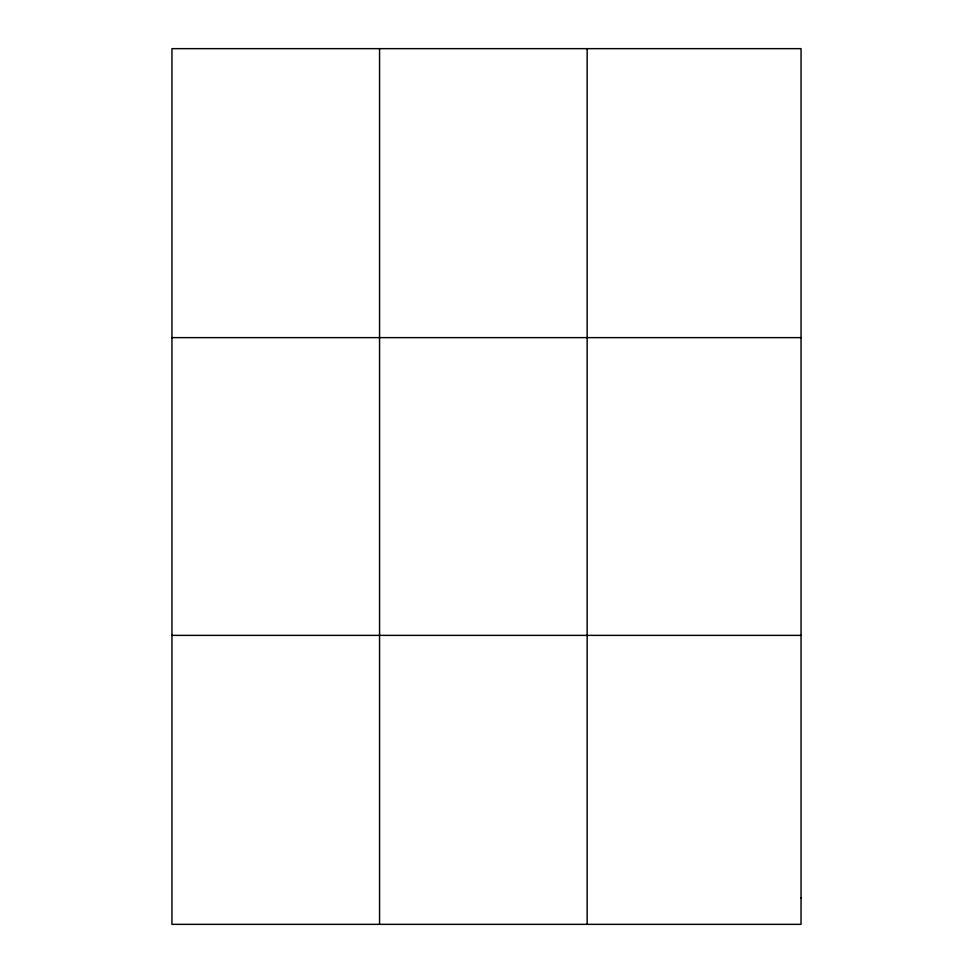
<?xml version="1.0" encoding="UTF-8"?>
<svg xmlns="http://www.w3.org/2000/svg" width="973" height="973" viewBox="0 0 973 973"><rect width="100%" height="100%" fill="white"/><g stroke="black" fill="none" stroke-linecap="round" stroke-linejoin="round"><path stroke-width="1.46" d="M379.555 48.65L379.555 924.35M587.157 48.65L587.157 924.35M171.953 337.631L801.047 337.631M171.953 635.369L801.047 635.369M801.047 898.079L801.034 924.35L171.953 924.35L171.953 48.65L801.047 48.65L801.047 898.079"/></g></svg>
